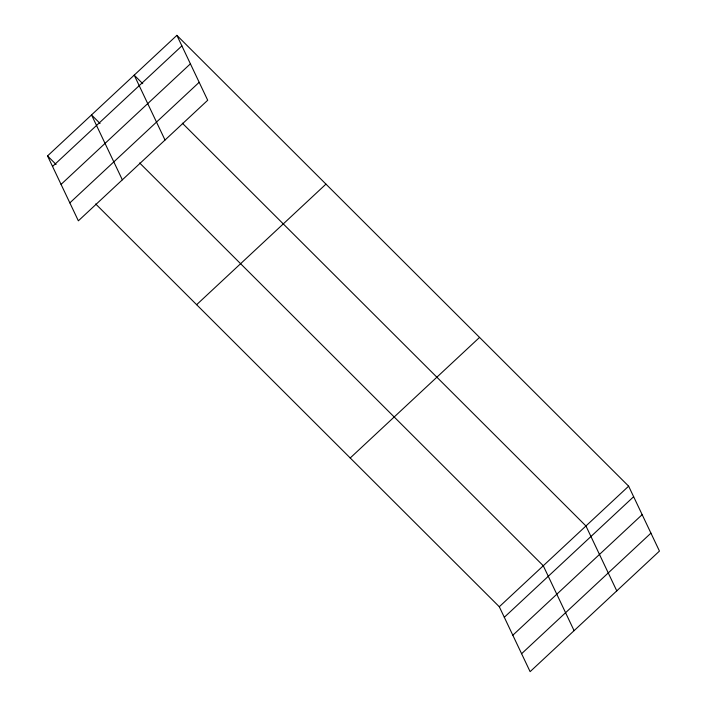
<?xml version="1.0" encoding="UTF-8"?>
<svg xmlns="http://www.w3.org/2000/svg" width="707" height="707" viewBox="0 0 707 707"><rect width="100%" height="100%" fill="white"/><g stroke="black" fill="none" stroke-linecap="round" stroke-linejoin="round"><path stroke-width="1.06" d="M176.883 35.35L207.699 100.253L78.362 220.823L47.546 155.92L176.883 35.35L628.638 486.177L659.454 551.08L530.117 671.65L499.301 606.747L95.684 203.961M52.548 166.454L181.885 45.884M61.067 184.394L190.404 63.824M69.843 202.882L199.18 82.304M196.626 304.699L325.962 184.12M350.221 457.977L479.558 337.407M499.301 606.747L628.638 486.177M504.303 617.282L633.64 496.712M512.822 635.222L642.159 514.652M521.598 653.71L650.935 533.14M142.743 83.665L134.206 75.136L165.023 140.039M182.344 123.177L585.953 525.973L616.769 590.866M100.058 123.451L91.521 114.923L122.338 179.825M139.659 162.972L543.276 565.759L574.093 630.653M47.546 155.92L56.083 164.448"/></g></svg>
